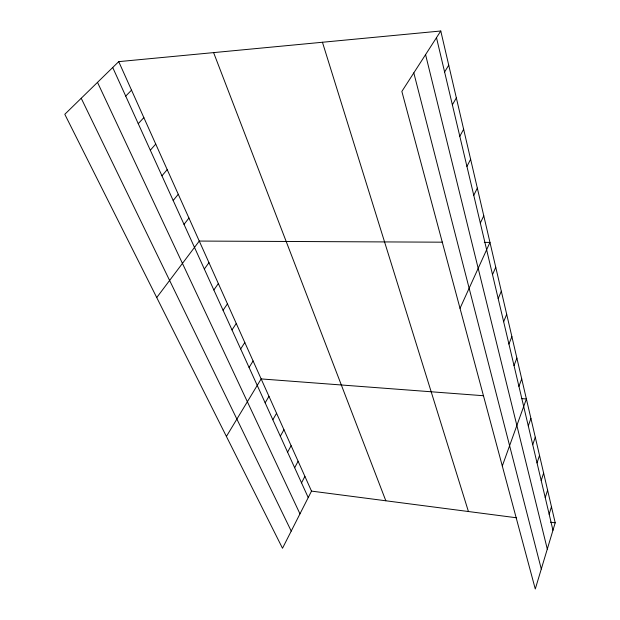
<?xml version="1.0" encoding="UTF-8"?>
<svg xmlns="http://www.w3.org/2000/svg" width="620" height="620" viewBox="0 0 620 620"><rect width="100%" height="100%" fill="white"/><g stroke="black" fill="none" stroke-linecap="round" stroke-linejoin="round"><path stroke-width="0.93" d="M440.781 31L555.202 522.815L535.277 589L401.861 91.434L440.781 31L118.73 61.636L64.798 114.297L282.503 548.258L311.511 491.11L118.73 61.636M549.157 514.205L551.459 506.734M545.244 497.643L547.6 490.149M541.198 480.554L543.624 473.052M537.036 462.923L539.516 455.413M532.727 444.726L535.285 437.209M528.287 425.917L530.906 418.407M502.301 466.007L526.388 398.97L521.66 398.614M518.94 386.384L521.714 378.882M514.019 365.591L516.879 358.096M508.927 344.053L511.872 336.583M503.657 321.749L506.687 314.301M498.186 298.623L501.317 291.206M492.512 274.637L495.744 267.259M460.017 308.326L489.963 242.404L484.305 242.374M480.322 223.076L483.771 215.799M473.765 195.323L477.33 188.116M466.93 166.416L470.627 159.286M301.537 482.856L304.901 476.377M294.655 467.736L298.104 461.249M287.587 452.182L291.121 445.695M459.808 136.284L463.636 129.247M280.325 436.201L283.945 429.707M452.368 104.834L456.343 97.906M272.846 419.756L276.567 413.261M265.151 402.829L268.971 396.335M226.409 436.441L261.152 378.921L483.507 395.731M444.602 71.998L448.733 65.193M249.077 367.466L253.1 360.987M240.669 348.975L244.807 342.511M232.004 329.91L236.259 323.462M223.068 310.256L227.447 303.831M213.853 289.974L218.349 283.572M204.329 269.034L208.963 262.655M156.736 297.553L199.268 241.064L442.61 242.188M184.024 224.363L188.945 218.07M173.181 200.508L178.266 194.269M161.952 175.809L167.199 169.624M150.319 150.21L155.736 144.088M138.244 123.659L143.856 117.614M125.721 96.108L131.525 90.148M311.511 491.11L516.669 517.801M550.544 522.211L555.202 522.815M81.22 98.262L291.222 531.077M97.503 82.359L299.964 513.856M112.716 67.502L308.225 497.581M213.606 52.607L385.826 500.774M322.447 42.253L468.433 511.523M413.804 72.881L541.291 569.028M425.568 54.614L547.297 549.064M436.488 37.665L552.955 530.271"/></g></svg>
